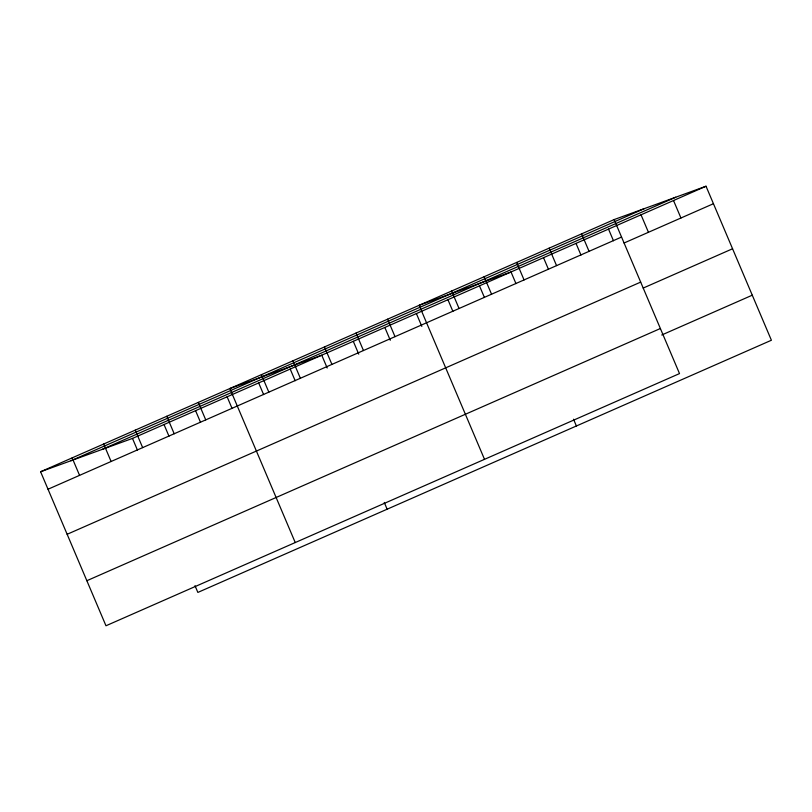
<?xml version="1.0" encoding="UTF-8"?>
<svg xmlns="http://www.w3.org/2000/svg" width="812" height="812" viewBox="0 0 812 812"><rect width="100%" height="100%" fill="white"/><g stroke="black" fill="none" stroke-linecap="round" stroke-linejoin="round"><path stroke-width="1.22" d="M614.136 219.575L679.512 373.591L105.976 625.768L40.6 471.752L614.136 219.575L706.024 186.232L771.4 340.248L197.864 592.425L194.992 585.665M70.928 460.749L644.454 208.572M102.17 449.412L675.706 197.235M40.6 471.752L132.488 438.409L706.024 186.232M48.02 489.23L621.556 237.053M624.063 243.011L713.443 203.71M67.142 534.286L640.678 282.109M643.195 288.067L732.566 248.766M86.854 580.712L660.379 328.525M661.739 335.001L752.277 295.192M673.524 200.523L680.943 218.002M641.023 214.815L648.443 232.293M608.523 229.106L613.466 240.758M581.636 233.866L589.055 251.334M576.023 243.397L580.966 255.049M549.135 248.157L556.555 265.625M543.522 257.688L548.465 269.33M516.635 262.449L524.055 279.917M515.965 283.621L511.022 271.979L419.134 305.312L484.51 459.328M573.526 419.225L576.398 425.985M484.135 276.74L491.554 294.208M479.476 285.844L484.429 297.496M451.634 291.021L459.054 308.499M447.94 299.719L452.883 311.361M416.394 313.584L421.834 326.404M387.588 319.187L395.008 336.655M384.847 327.459L390.288 340.269M356.042 333.052L363.461 350.53M353.301 341.324L358.742 354.144M324.495 346.927L331.915 364.395M327.195 368.009L321.755 355.199L229.867 388.532L295.243 542.548M384.259 502.445L387.131 509.205M292.959 360.792L300.369 378.27M290.209 369.064L295.162 380.716M261.413 374.667L268.833 392.135M258.673 382.939L263.616 394.581M227.127 396.804L232.07 408.456M198.321 402.407L205.74 419.875M195.58 410.669L200.523 422.321M166.775 416.272L174.194 433.75M164.034 424.544L168.977 436.196M135.228 430.147L142.648 447.615M132.488 438.409L137.431 450.061M103.692 444.012L111.102 461.49M72.146 457.887L79.566 475.355"/></g></svg>
